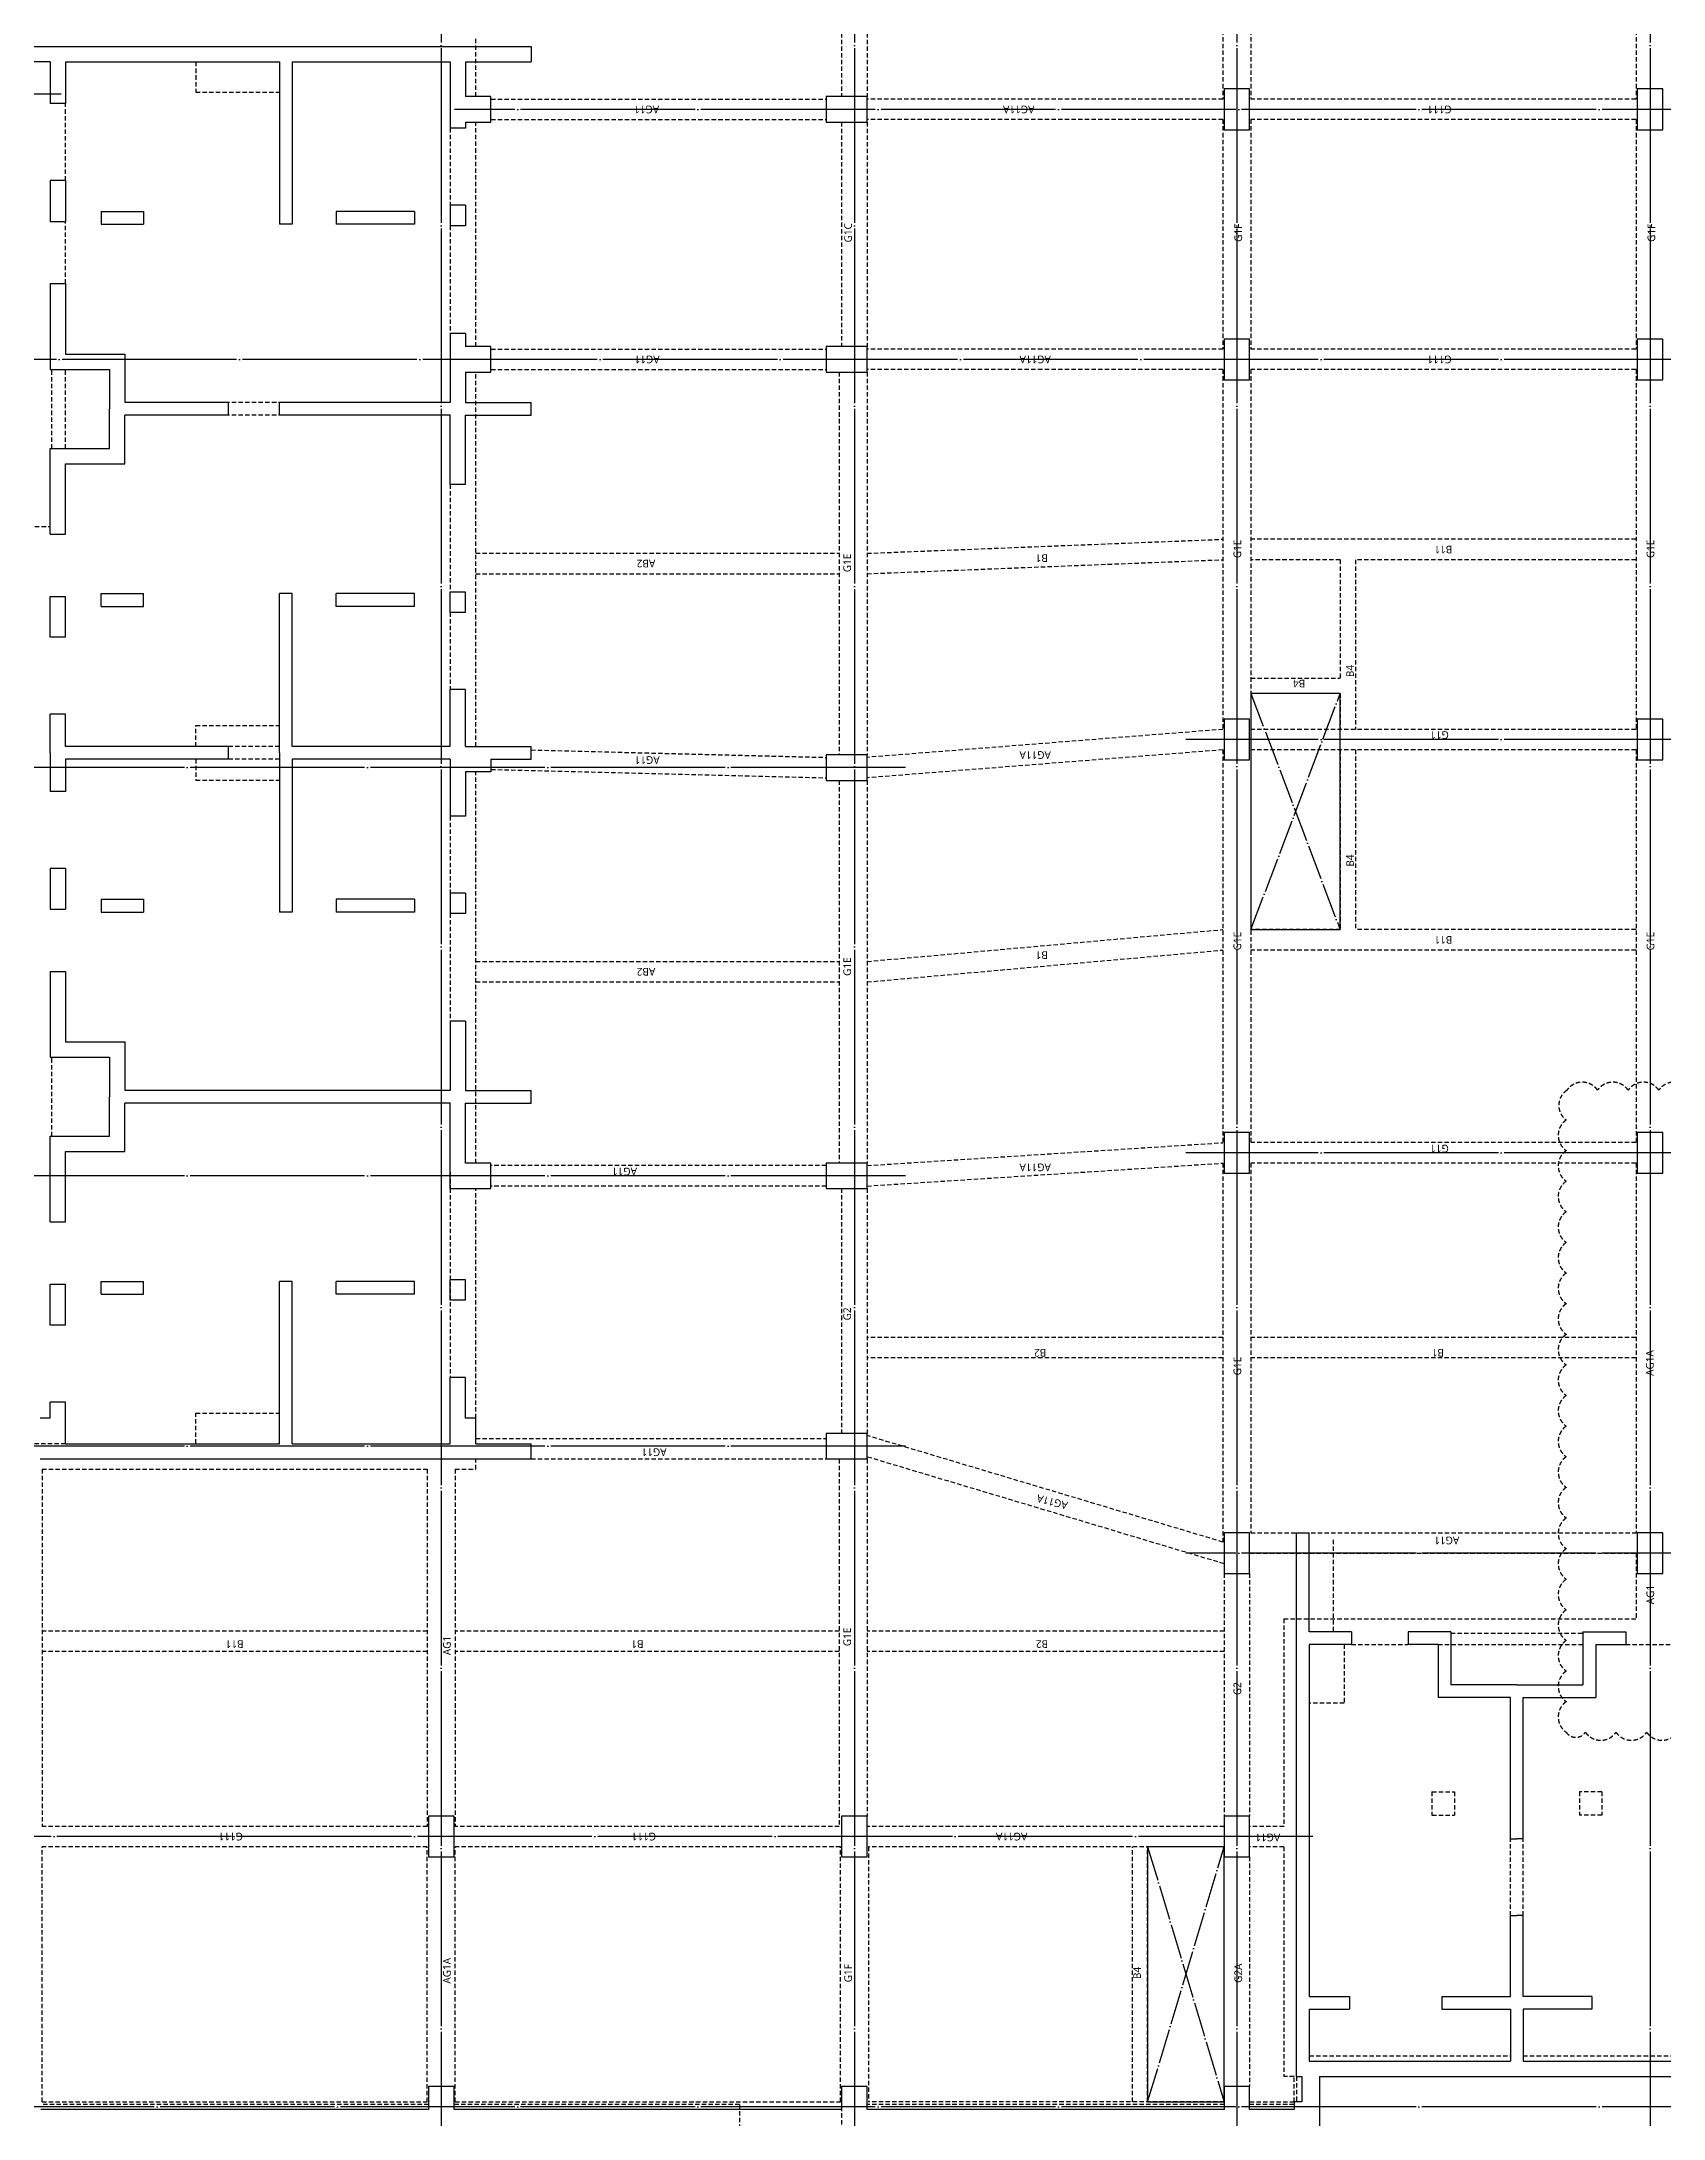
# Model space of a CAD drawing. Header units: millimetres. Extents: x 317501 to 2277231, y -321722 to 1186893.
# Drawn here: x 2054466 to 2086267, y -113423 to -72718 of the extents above; entities that cross this region are included whole.
import ezdxf
from ezdxf.enums import TextEntityAlignment as Align

# ---------------------------------------------------------------- set-up
doc = ezdxf.new("R2010")
doc.units = ezdxf.units.MM
doc.header["$LTSCALE"] = 57
for name, pattern in [('XS-지하주차장$0$CEN', [62, 60, -1, 0, -1]), ('XS-지하주차장$0$DDOT', [14, 12, -1, 0, -1]), ('XS-지하주차장$0$HID', [2.3, 1.5, -0.8])]:
    doc.linetypes.add(name, pattern=pattern)
for name, color, linetype, plot in [('XS-지하주차장$0$0106', 3, 'XS-지하주차장$0$HID', False), ('XS-지하주차장$0$B-TEXT', 7, 'Continuous', False), ('XS-지하주차장$0$G-TEXT', 3, 'Continuous', False), ('XS-지하주차장$0$PD', 145, 'XS-지하주차장$0$HID', False)]:
    doc.layers.add(name, color=color, linetype=linetype, plot=plot)
for name, color, linetype in [('XS-지하주차장$0$AWG', 5, 'XS-지하주차장$0$HID'), ('XS-지하주차장$0$B', 9, 'XS-지하주차장$0$HID'), ('XS-지하주차장$0$BEAM', 6, 'XS-지하주차장$0$HID'), ('XS-지하주차장$0$CEN-P', 14, 'XS-지하주차장$0$CEN'), ('XS-지하주차장$0$COL', 2, 'Continuous'), ('XS-지하주차장$0$DA', 7, 'XS-지하주차장$0$HID'), ('XS-지하주차장$0$G', 4, 'XS-지하주차장$0$HID'), ('XS-지하주차장$0$OPEN', 9, 'XS-지하주차장$0$DDOT'), ('XS-지하주차장$0$W1', 2, 'Continuous'), ('XS-지하주차장$0$W1-H', 11, 'XS-지하주차장$0$HID'), ('XS-지하주차장$0$WG', 6, 'XS-지하주차장$0$HID')]:
    doc.layers.add(name, color=color, linetype=linetype)
doc.styles.add('XS-지하주차장$0$맑은 고딕', font='malgun.ttf')

# ---------------------------------------------------------------- blocks, each defined once
blk = doc.blocks.new('XS-지하주차장$0$B2-W')
at = {"layer": 'XS-지하주차장$0$W1-H'}
for p, q in [((40080, 74615), (40080, 63700)), ((39780, 73125), (39780, 73815)), ((-250, 65710), (-250, 73310)), ((12400, 73325), (12400, 73125)), ((13200, 73125), (13200, 73325)), ((12400, 73125), (12400, 63700)), ((13200, 73125), (13515, 73125)), ((13515, 72825), (13515, 73125)), ((15025, 72825), (15025, 73125)), ((15025, 73125), (15825, 73125)), ((15825, 73125), (15825, 72825)), ((17045, 73125), (17045, 72825)), ((17045, 73125), (18725, 73125)), ((18725, 73125), (18725, 71965)), ((21955, 73125), (20275, 73125)), ((20275, 73125), (20275, 71965)), ((21955, 73125), (21955, 72825)), ((23175, 73125), (23175, 72825)), ((23975, 73125), (23175, 73125)), ((23975, 72825), (23975, 73125)), ((25485, 72825), (25485, 73125)), ((26240, 73125), (25485, 73125)), ((26240, 73125), (26995, 73125)), ((26995, 72825), (26995, 73125)), ((28505, 72825), (28505, 73125)), ((28505, 73125), (29305, 73125)), ((29305, 73125), (29305, 72825)), ((30525, 73125), (30525, 72825)), ((30525, 73125), (32205, 73125)), ((32205, 73125), (32205, 71965)), ((35435, 73125), (33755, 73125)), ((33755, 73125), (33755, 71965)), ((35435, 73125), (35435, 72825)), ((36655, 73125), (36655, 72825)), ((37455, 73125), (36655, 73125)), ((37455, 72825), (37455, 73125)), ((38965, 72825), (38965, 73125)), ((39780, 73125), (38965, 73125)), ((12700, 72825), (13515, 72825)), ((12700, 72825), (12700, 68630)), ((15025, 72825), (15825, 72825)), ((17045, 72825), (18425, 72825)), ((18425, 72825), (18425, 71665)), ((21955, 72825), (20575, 72825)), ((20575, 72825), (20575, 71665)), ((23975, 72825), (23175, 72825)), ((26115, 72825), (25485, 72825)), ((26115, 68630), (26115, 72825)), ((26365, 68630), (26365, 72825)), ((26365, 72825), (26995, 72825)), ((28505, 72825), (29305, 72825)), ((30525, 72825), (31905, 72825)), ((31905, 72825), (31905, 71665)), ((35435, 72825), (34055, 72825)), ((34055, 72825), (34055, 71665)), ((37455, 72825), (36655, 72825)), ((39780, 72825), (38965, 72825)), ((39780, 72825), (39780, 68630)), ((15630, 72125), (15630, 71295)), ((15630, 72125), (15880, 72125)), ((15880, 72125), (15880, 71295)), ((23120, 72125), (23120, 71295)), ((23370, 72125), (23120, 72125)), ((23370, 72125), (23370, 71295)), ((29110, 72125), (29110, 71295)), ((29110, 72125), (29360, 72125)), ((29360, 72125), (29360, 71295)), ((36600, 72125), (36600, 71295)), ((36850, 72125), (36600, 72125)), ((36850, 72125), (36850, 71295)), ((18425, 71665), (19375, 71665)), ((18725, 71965), (19500, 71965)), ((19375, 65285), (19375, 71665)), ((20275, 71965), (19500, 71965)), ((19625, 65285), (19625, 71665)), ((20575, 71665), (19625, 71665)), ((31905, 71665), (32855, 71665)), ((32205, 71965), (32980, 71965)), ((32855, 65285), (32855, 71665)), ((33755, 71965), (32980, 71965)), ((33105, 65285), (33105, 71665)), ((34055, 71665), (33105, 71665)), ((15630, 71295), (15880, 71295)), ((23370, 71295), (23120, 71295)), ((29110, 71295), (29360, 71295)), ((36850, 71295), (36600, 71295)), ((12700, 68630), (15880, 68630)), ((15880, 68380), (15880, 68630)), ((26115, 68630), (23120, 68630)), ((23120, 68380), (23120, 68630)), ((26365, 68630), (29360, 68630)), ((29360, 68380), (29360, 68630)), ((39780, 68630), (36600, 68630)), ((36600, 68380), (36600, 68630)), ((12700, 68380), (15880, 68380)), ((12700, 68380), (12700, 65285)), ((26115, 68380), (23120, 68380)), ((26115, 65285), (26115, 68380)), ((26365, 65285), (26365, 68380)), ((26365, 68380), (29360, 68380)), ((39780, 68380), (36600, 68380)), ((39780, 68380), (39780, 65285)), ((15630, 65985), (15630, 67520)), ((15630, 67520), (15880, 67520)), ((15880, 65985), (15880, 67520)), ((23120, 65985), (23120, 67520)), ((23370, 67520), (23120, 67520)), ((23370, 65985), (23370, 67520)), ((29110, 65985), (29110, 67520)), ((29110, 67520), (29360, 67520)), ((29360, 65985), (29360, 67520)), ((36600, 65985), (36600, 67520)), ((36850, 67520), (36600, 67520)), ((36850, 65985), (36850, 67520)), ((15630, 65985), (15880, 65985)), ((23370, 65985), (23120, 65985)), ((29110, 65985), (29360, 65985)), ((36850, 65985), (36600, 65985)), ((100, 65710), (-250, 65710)), ((100, 65210), (100, 65710)), ((4600, 65710), (4600, 65210)), ((5400, 65710), (4600, 65710)), ((5400, 65210), (5400, 65710)), ((-250, 59610), (-250, 65210)), ((-250, 65210), (100, 65210)), ((4600, 65210), (5400, 65210)), ((12700, 65285), (14000, 65285)), ((14000, 64985), (14000, 65285)), ((15510, 65285), (15910, 65285)), ((15510, 64985), (15510, 65285)), ((15910, 64985), (15910, 65285)), ((17700, 65285), (17700, 64485)), ((18020, 65285), (17700, 65285)), ((18020, 65285), (19375, 65285)), ((20980, 65285), (19625, 65285)), ((20980, 64985), (20980, 65285)), ((23490, 65285), (23090, 65285)), ((23090, 64985), (23090, 65285)), ((23490, 64985), (23490, 65285)), ((25000, 64985), (25000, 65285)), ((26115, 65285), (25000, 65285)), ((26365, 65285), (27480, 65285)), ((27480, 64985), (27480, 65285)), ((28990, 65285), (29390, 65285)), ((28990, 64985), (28990, 65285)), ((29390, 64985), (29390, 65285)), ((31500, 65285), (32855, 65285)), ((31500, 64985), (31500, 65285)), ((34460, 65285), (33105, 65285)), ((34460, 64985), (34460, 65285)), ((36970, 65285), (36570, 65285)), ((36570, 64985), (36570, 65285)), ((36970, 64985), (36970, 65285)), ((38480, 64985), (38480, 65285)), ((39780, 65285), (38480, 65285)), ((12700, 64785), (12700, 63700)), ((12700, 64785), (13200, 64785)), ((13200, 64985), (14000, 64985)), ((13200, 64785), (13200, 64985)), ((15510, 64985), (15910, 64985)), ((18200, 64985), (19375, 64985)), ((18200, 64485), (18200, 64985)), ((19375, 64985), (19375, 63700)), ((20980, 64985), (19625, 64985)), ((19625, 64985), (19625, 63700)), ((23490, 64985), (23090, 64985)), ((25865, 64985), (25000, 64985)), ((25865, 64485), (25865, 64985)), ((26365, 64985), (27480, 64985)), ((26365, 64985), (26365, 63700)), ((28990, 64985), (29390, 64985)), ((31500, 64985), (32855, 64985)), ((32855, 64985), (32855, 63700)), ((33700, 64985), (33105, 64985)), ((33105, 64985), (33105, 63700)), ((33700, 64985), (33700, 64485)), ((34460, 64985), (34200, 64985)), ((34200, 64485), (34200, 64985)), ((36970, 64985), (36570, 64985)), ((38600, 64985), (38480, 64985)), ((38600, 64985), (38600, 64485)), ((39780, 64985), (39100, 64985)), ((39100, 64485), (39100, 64985)), ((39780, 64985), (39780, 63700)), ((17700, 64485), (18200, 64485)), ((26115, 64485), (25865, 64485)), ((26115, 64485), (26115, 63700)), ((33700, 64485), (34200, 64485)), ((38600, 64485), (39100, 64485)), ((12400, 63700), (12700, 63700)), ((19375, 63700), (19625, 63700)), ((26115, 63700), (26365, 63700)), ((32855, 63700), (33105, 63700)), ((40080, 63700), (39780, 63700)), ((-250, 59610), (-7702, 59610)), ((12900, 57910), (12400, 57910)), ((12400, 57910), (12400, 57110)), ((12900, 57110), (12900, 57910)), ((18200, 57910), (17700, 57910)), ((17700, 57910), (17700, 57110)), ((18200, 57110), (18200, 57910)), ((26200, 57910), (25700, 57910)), ((25700, 57910), (25700, 57110)), ((26200, 57110), (26200, 57910)), ((34200, 57910), (33700, 57910)), ((33700, 57910), (33700, 57110)), ((34200, 57110), (34200, 57910)), ((39100, 57910), (38600, 57910)), ((38600, 57910), (38600, 57110)), ((39100, 57110), (39100, 57910)), ((100, 57610), (-7166, 57610)), ((100, 57610), (-250, 57610)), ((100, 57110), (100, 57610)), ((4600, 57610), (4600, 57110)), ((5400, 57610), (4600, 57610)), ((5400, 57110), (5400, 57610)), ((-250, 50110), (-250, 57110)), ((-250, 57110), (100, 57110)), ((4600, 57110), (5400, 57110)), ((12400, 57110), (12900, 57110)), ((17700, 57110), (18200, 57110)), ((25700, 57110), (26200, 57110)), ((33700, 57110), (34200, 57110)), ((38600, 57110), (39100, 57110)), ((100, 50110), (-250, 50110)), ((100, 49610), (100, 50110)), ((4600, 50110), (4600, 49610)), ((5400, 50110), (4600, 50110)), ((5400, 49610), (5400, 50110)), ((10155, 50110), (10155, 49610)), ((10955, 50110), (10155, 50110)), ((10955, 49610), (10955, 50110)), ((18000, 50110), (18000, 49610)), ((18800, 50110), (18000, 50110)), ((18800, 49610), (18800, 50110)), ((26100, 50110), (26100, 49610)), ((26900, 50110), (26100, 50110)), ((26900, 49610), (26900, 50110)), ((33550, 50110), (33550, 49610)), ((34350, 50110), (33550, 50110)), ((34350, 49610), (34350, 50110)), ((38450, 50110), (38450, 49610)), ((39250, 50110), (38450, 50110)), ((39250, 49610), (39250, 50110)), ((-250, 48740), (-250, 49610)), ((-250, 49610), (100, 49610)), ((4600, 49610), (5400, 49610)), ((10155, 49610), (10955, 49610)), ((18000, 49610), (18800, 49610)), ((26100, 49610), (26900, 49610)), ((33550, 49610), (34350, 49610)), ((38450, 49610), (39250, 49610)), ((-200, 48740), (-250, 48740)), ((-200, 48690), (-200, 48740)), ((300, 48690), (-200, 48690)), ((300, 48690), (10955, 48690)), ((1615, 48440), (700, 48440)), ((700, 48440), (700, 44495)), ((1615, 48440), (1615, 47650)), ((1865, 48440), (1865, 47650)), ((8765, 48440), (1865, 48440)), ((8765, 47615), (8765, 48440)), ((9015, 48440), (10955, 48440)), ((9015, 47615), (9015, 48440)), ((10955, 48690), (10955, 48440)), ((300, 48240), (-700, 48240)), ((300, 48240), (300, 25695)), ((1865, 47650), (1615, 47650)), ((9015, 47615), (8765, 47615)), ((8765, 45915), (8765, 46505)), ((9015, 46505), (8765, 46505)), ((9015, 45665), (9015, 46505)), ((1865, 45840), (1615, 45840)), ((1615, 45840), (1615, 44495)), ((1865, 45840), (1865, 44495)), ((7725, 44495), (7725, 45915)), ((8765, 45915), (7725, 45915)), ((7975, 44370), (7975, 45665)), ((9015, 45665), (7975, 45665)), ((1615, 44495), (700, 44495)), ((1865, 44495), (3455, 44495)), ((3455, 44495), (3455, 44370)), ((3455, 44245), (3455, 44370)), ((4955, 44495), (7725, 44495)), ((4955, 44495), (4955, 44370)), ((4955, 44245), (4955, 44370)), ((7975, 44370), (7975, 43075)), ((1615, 44245), (700, 44245)), ((700, 44245), (700, 40770)), ((1615, 42900), (1615, 44245)), ((1865, 42900), (1865, 44245)), ((1865, 44245), (3455, 44245)), ((4955, 44245), (7725, 44245)), ((7725, 44245), (7725, 42825)), ((1865, 42900), (1615, 42900)), ((8765, 42825), (7725, 42825)), ((9015, 43075), (7975, 43075)), ((8765, 42825), (8765, 42235)), ((9015, 43075), (9015, 42235)), ((9015, 42235), (8765, 42235)), ((10155, 42010), (10155, 41510)), ((10955, 42010), (10155, 42010)), ((10955, 41510), (10955, 42010)), ((18000, 42010), (18000, 41510)), ((18800, 42010), (18000, 42010)), ((18800, 41510), (18800, 42010)), ((26100, 42010), (26100, 41510)), ((26900, 42010), (26100, 42010)), ((26900, 41510), (26900, 42010)), ((33550, 42010), (33550, 41510)), ((34350, 42010), (33550, 42010)), ((34350, 41510), (34350, 42010)), ((38450, 42010), (38450, 41510)), ((39250, 42010), (38450, 42010)), ((39250, 41510), (39250, 42010)), ((10155, 41510), (10955, 41510)), ((18000, 41510), (18800, 41510)), ((26100, 41510), (26900, 41510)), ((33550, 41510), (34350, 41510)), ((38450, 41510), (39250, 41510))]:
    blk.add_line(p, q, dxfattribs=at)
blk = doc.blocks.new('XS-지하주차장$0$B1-2')
at = {"layer": 'XS-지하주차장$0$PD'}
for p, q in [((29485, 27380), (29485, 26785)), ((29485, 26785), (31130, 26785)), ((26665, 19805), (26665, 21355)), ((29485, 14375), (31130, 14375)), ((29485, 13965), (29485, 14375)), ((29485, 13715), (29485, 13305)), ((29485, 13305), (31130, 13305)), ((26665, 6325), (26665, 7875)), ((29485, 895), (31130, 895)), ((29485, 300), (29485, 895))]:
    blk.add_line(p, q, dxfattribs=at)
at = {"layer": 'XS-지하주차장$0$W1'}
for p, q in [((25145, 27680), (36060, 27680)), ((36060, 27680), (36060, 27380)), ((26635, 27380), (25945, 27380)), ((26635, 27380), (26635, 26565)), ((26935, 27380), (26935, 26565)), ((26935, 27380), (31130, 27380)), ((31130, 27380), (31130, 24200)), ((31380, 27380), (31380, 24200)), ((31380, 27380), (34475, 27380)), ((34475, 27380), (34475, 26080)), ((34775, 27380), (34775, 26700)), ((34775, 27380), (36060, 27380)), ((26935, 26565), (26635, 26565)), ((34775, 26080), (34475, 26080)), ((34775, 26200), (34775, 26080)), ((26935, 25055), (26635, 25055)), ((26635, 25055), (26635, 24255)), ((26935, 25055), (26935, 24255)), ((27635, 24450), (28465, 24450)), ((27635, 24450), (27635, 24200)), ((28465, 24450), (28465, 24200)), ((33775, 24450), (32240, 24450)), ((32240, 24450), (32240, 24200)), ((33775, 24450), (33775, 24200)), ((34475, 24570), (34475, 24170)), ((34775, 24570), (34475, 24570)), ((34775, 24570), (34775, 24170)), ((26635, 24255), (26935, 24255)), ((27635, 24200), (28465, 24200)), ((31380, 24200), (31130, 24200)), ((33775, 24200), (32240, 24200)), ((34775, 24170), (34475, 24170)), ((26635, 23035), (26935, 23035)), ((26635, 23035), (26635, 21355)), ((26935, 23035), (26935, 21655)), ((34475, 22060), (34475, 20705)), ((34775, 22060), (34475, 22060)), ((34775, 22060), (34775, 21800)), ((26935, 21655), (28095, 21655)), ((28095, 21655), (28095, 20705)), ((26635, 21355), (27795, 21355)), ((27795, 21355), (27795, 20580)), ((34775, 21300), (34775, 20705)), ((27795, 19805), (27795, 20580)), ((30130, 20705), (28095, 20705)), ((28095, 19505), (28095, 20455)), ((30130, 20455), (28095, 20455)), ((30130, 20455), (30130, 20705)), ((34475, 20705), (31130, 20705)), ((31130, 20455), (31130, 20705)), ((34475, 20455), (31130, 20455)), ((34475, 19100), (34475, 20455)), ((34775, 20705), (36060, 20705)), ((34775, 19100), (34775, 20455)), ((34775, 20455), (36060, 20455)), ((36060, 20455), (36060, 20705)), ((26635, 18125), (26635, 19805)), ((26635, 19805), (27795, 19805)), ((26935, 18125), (26935, 19505)), ((26935, 19505), (28095, 19505)), ((34775, 19100), (34475, 19100)), ((26635, 18125), (26935, 18125)), ((26635, 16905), (26935, 16905)), ((26635, 16105), (26635, 16905)), ((26935, 16105), (26935, 16905)), ((27635, 16960), (28465, 16960)), ((27635, 16710), (27635, 16960)), ((27635, 16710), (28465, 16710)), ((28465, 16710), (28465, 16960)), ((31130, 13840), (31130, 16960)), ((31380, 16960), (31130, 16960)), ((31380, 13965), (31380, 16960)), ((33775, 16960), (32240, 16960)), ((32240, 16710), (32240, 16960)), ((33775, 16710), (32240, 16710)), ((33775, 16710), (33775, 16960)), ((34475, 16590), (34475, 16990)), ((34775, 16990), (34475, 16990)), ((34775, 16590), (34775, 16990)), ((34775, 16590), (34475, 16590)), ((26935, 16105), (26635, 16105)), ((34775, 15080), (34475, 15080)), ((34475, 13965), (34475, 15080)), ((34775, 13965), (34775, 15080)), ((26935, 14595), (26635, 14595)), ((26635, 13840), (26635, 14595)), ((26935, 13965), (26935, 14595)), ((26635, 13840), (26635, 13085)), ((30130, 13965), (26935, 13965)), ((30130, 13715), (30130, 13965)), ((31130, 13840), (31130, 10720)), ((34475, 13965), (31380, 13965)), ((34775, 13965), (36060, 13965)), ((36060, 13715), (36060, 13965)), ((30130, 13715), (26935, 13715)), ((26935, 13715), (26935, 13085)), ((34475, 13715), (31380, 13715)), ((31380, 13715), (31380, 10720)), ((34475, 13715), (34475, 12600)), ((34775, 13465), (34775, 12600)), ((35275, 13715), (36060, 13715)), ((26935, 13085), (26635, 13085)), ((34775, 12600), (34475, 12600)), ((26935, 11575), (26635, 11575)), ((26635, 11575), (26635, 10775)), ((26935, 11575), (26935, 10775)), ((34475, 11090), (34475, 10690)), ((34775, 11090), (34475, 11090)), ((34775, 11090), (34775, 10690)), ((26635, 10775), (26935, 10775)), ((27635, 10970), (28465, 10970)), ((27635, 10970), (27635, 10720)), ((27635, 10720), (28465, 10720)), ((28465, 10970), (28465, 10720)), ((31380, 10720), (31130, 10720)), ((33775, 10970), (32240, 10970)), ((32240, 10970), (32240, 10720)), ((33775, 10720), (32240, 10720)), ((33775, 10970), (33775, 10720)), ((34775, 10690), (34475, 10690)), ((26635, 9555), (26935, 9555)), ((26635, 9555), (26635, 7875)), ((26935, 9555), (26935, 8175)), ((34475, 8580), (34475, 7225)), ((34775, 8580), (34475, 8580)), ((34775, 8580), (34775, 7225)), ((26935, 8175), (28095, 8175)), ((28095, 8175), (28095, 7225)), ((26635, 7875), (27795, 7875)), ((27795, 7875), (27795, 7100)), ((27795, 6325), (27795, 7100)), ((34475, 7225), (28095, 7225)), ((34475, 6975), (28095, 6975)), ((28095, 6025), (28095, 6975)), ((34475, 5620), (34475, 6975)), ((34775, 7225), (36060, 7225)), ((34775, 5800), (34775, 6975)), ((34775, 6975), (36060, 6975)), ((36060, 6975), (36060, 7225)), ((26635, 4645), (26635, 6325)), ((26635, 6325), (27795, 6325)), ((26935, 4645), (26935, 6025)), ((26935, 6025), (28095, 6025)), ((26635, 4645), (26935, 4645)), ((26635, 3425), (26935, 3425)), ((26635, 2625), (26635, 3425)), ((26935, 2625), (26935, 3425)), ((27635, 3480), (28465, 3480)), ((27635, 3230), (27635, 3480)), ((28465, 3230), (28465, 3480)), ((31130, 300), (31130, 3480)), ((31380, 3480), (31130, 3480)), ((31380, 300), (31380, 3480)), ((33775, 3480), (32240, 3480)), ((32240, 3230), (32240, 3480)), ((33775, 3230), (33775, 3480)), ((34475, 3110), (34475, 3510)), ((34775, 3510), (34475, 3510)), ((34775, 3110), (34775, 3510)), ((27635, 3230), (28465, 3230)), ((33775, 3230), (32240, 3230)), ((34775, 3110), (34475, 3110)), ((26935, 2625), (26635, 2625)), ((34775, 1600), (34475, 1600)), ((34475, 300), (34475, 1600)), ((34775, 800), (34775, 1600)), ((26935, 1115), (26635, 1115)), ((26635, 800), (26635, 1115)), ((26935, 300), (26935, 1115)), ((26935, 300), (31130, 300)), ((31380, 300), (34475, 300)), ((34975, 300), (36060, 300)), ((36060, 0), (36060, 300)), ((26635, 0), (36060, 0))]:
    blk.add_line(p, q, dxfattribs=at)
blk = doc.blocks.new('XS-지하주차장$0$B1-3')
at = {"layer": 'XS-지하주차장$0$PD'}
for p, q in [((720, 10515), (720, 8715)), ((3025, 8685), (5615, 8685)), ((935, 8465), (935, 7315)), ((935, 7315), (250, 7315)), ((2655, 5575), (3095, 5575)), ((2655, 5575), (2655, 5120)), ((3095, 5575), (3095, 5120)), ((5985, 5575), (5545, 5575)), ((5545, 5575), (5545, 5120)), ((5985, 5575), (5985, 5120)), ((2655, 5120), (3095, 5120)), ((5985, 5120), (5545, 5120))]:
    blk.add_line(p, q, dxfattribs=at)
at = {"layer": 'XS-지하주차장$0$W1'}
for p, q in [((0, 0), (0, 10655)), ((0, 10655), (250, 10655)), ((250, 8715), (250, 10655)), ((1075, 8715), (250, 8715)), ((1075, 8715), (1075, 8465)), ((3025, 8715), (2185, 8715)), ((2185, 8715), (2185, 8465)), ((3025, 8715), (3025, 7675)), ((5615, 8715), (6455, 8715)), ((5615, 8715), (5615, 7675)), ((6455, 8715), (6455, 8465)), ((1075, 8465), (250, 8465)), ((250, 8465), (250, 1565)), ((2775, 8465), (2185, 8465)), ((2775, 8465), (2775, 7425)), ((5865, 8465), (6455, 8465)), ((5865, 8465), (5865, 7425)), ((4195, 7425), (2775, 7425)), ((4320, 7675), (3025, 7675)), ((4195, 4655), (4195, 7425)), ((4320, 7675), (5615, 7675)), ((4445, 4655), (4445, 7425)), ((4445, 7425), (5865, 7425)), ((4195, 4655), (4320, 4655)), ((4445, 4655), (4320, 4655)), ((4195, 1565), (4195, 3155)), ((4195, 3155), (4320, 3155)), ((4445, 3155), (4320, 3155)), ((4445, 1565), (4445, 3155)), ((250, 1565), (1040, 1565)), ((250, 1315), (250, 300)), ((250, 1315), (1040, 1315)), ((1040, 1565), (1040, 1315)), ((2850, 1565), (4195, 1565)), ((2850, 1565), (2850, 1315)), ((2850, 1315), (4195, 1315)), ((4195, 1315), (4195, 300)), ((5790, 1565), (4445, 1565)), ((5790, 1315), (4445, 1315)), ((4445, 1315), (4445, 300)), ((5790, 1565), (5790, 1315)), ((0, 0), (100, 0)), ((250, 300), (4195, 300)), ((4445, 300), (7920, 300)), ((450, 0), (23095, 0))]:
    blk.add_line(p, q, dxfattribs=at)

msp = doc.modelspace()

# ---------------------------------------------------------------- linework, layer by layer
at = {"layer": 'XS-지하주차장$0$0106'}
msp.add_lwpolyline([(2086537.5, -105854.7, -0.5205671), (2085937.5, -105854.7, -0.5205671), (2085337.5, -105854.7, -0.5205671), (2084737.5, -105854.7, -0.5205671), (2084359.4, -105854.7, -0.5205671), (2084359.4, -105254.7, -0.5205671), (2084359.4, -104654.7, -0.5205671), (2084359.4, -104054.7, -0.5205671), (2084359.4, -103454.7, -0.5205671), (2084359.4, -102854.7, -0.5205671), (2084359.4, -102254.7, -0.5205671), (2084359.4, -101654.7, -0.5205671), (2084359.4, -101054.7, -0.5205671), (2084359.4, -100454.7, -0.5205671), (2084359.4, -99854.7, -0.5205671), (2084359.4, -99254.7, -0.5205671), (2084359.4, -98654.7, -0.5205671), (2084359.4, -98054.7, -0.5205671), (2084359.4, -97454.7, -0.5205671), (2084359.4, -96854.7, -0.5205671), (2084359.4, -96254.7, -0.5205671), (2084359.4, -95654.7, -0.5205671), (2084359.4, -95054.7, -0.5205671), (2084359.4, -94454.7, -0.5205671), (2084359.4, -93854.7, -0.5205671), (2084375.1, -93270.4, -0.5205671), (2084975.1, -93270.4, -0.5205671), (2085575.1, -93270.4, -0.5205671), (2086175.1, -93270.4, -0.5205671), (2086775.1, -93270.4, -0.5205671)], format="xyb", dxfattribs=at)
at = {"layer": 'XS-지하주차장$0$AWG'}
for p, q in [((2062978.6, -73798.4), (2062978.6, -72618.4)), ((2054938.6, -75443.4), (2054938.6, -73933.4)), ((2062478.6, -74418.4), (2062478.6, -75928.4)), ((2062978.6, -78698.4), (2062978.6, -74298.4)), ((2054938.6, -77463.4), (2054938.6, -76243.4)), ((2062478.6, -76328.4), (2062478.6, -78438.4)), ((2054938.6, -80693.4), (2054938.6, -79143.4)), ((2062978.6, -86533.4), (2062978.6, -79198.4)), ((2062478.6, -81398.4), (2062478.6, -83508.4)), ((2053288.6, -82223.4), (2054638.6, -82223.4)), ((2062478.6, -83908.4), (2062478.6, -85418.4)), ((2062978.6, -94698.4), (2062978.6, -87033.4)), ((2062478.6, -87898.4), (2062478.6, -89408.4)), ((2062478.6, -89808.4), (2062478.6, -91918.4)), ((2062478.6, -95198.4), (2062478.6, -98898.4)), ((2062978.6, -99698.4), (2062978.6, -95198.4)), ((2054938.6, -100198.4), (2052838.6, -100198.4)), ((2062978.6, -100698.4), (2062978.6, -100498.4)), ((2054478.6, -100698.4), (2062028.6, -100698.4)), ((2062578.6, -100698.4), (2062978.6, -100698.4)), ((2078823.6, -103633.4), (2085728.6, -103633.4)), ((2078823.6, -103633.4), (2078823.6, -107698.4)), ((2080148.6, -104133.4), (2081258.6, -104133.4)), ((2081848.6, -104133.4), (2084688.6, -104133.4)), ((2085528.6, -104133.4), (2086638.6, -104133.4)), ((2078823.6, -108098.4), (2078823.6, -112598.4)), ((2079023.6, -112598.4), (2078823.6, -112598.4))]:
    msp.add_line(p, q, dxfattribs=at)
at = {"layer": 'XS-지하주차장$0$B'}
for p, q in [((2070653.6, -82748.2), (2077628.6, -82473.2)), ((2085728.6, -82473.4), (2078178.6, -82473.4)), ((2062978.6, -82748.4), (2070103.6, -82748.4)), ((2070653.6, -83148.5), (2077628.6, -82873.5)), ((2079928.6, -82873.4), (2078178.6, -82873.4)), ((2079928.6, -82873.4), (2079928.6, -85198.4)), ((2080228.6, -82873.4), (2080228.6, -86198.4)), ((2085728.6, -82873.4), (2080228.6, -82873.4)), ((2062978.6, -83148.4), (2070103.6, -83148.4)), ((2078178.6, -85198.4), (2079928.6, -85198.4)), ((2079928.6, -85498.4), (2079928.6, -86198.4)), ((2079928.6, -86598.4), (2079928.6, -90123.4)), ((2080228.6, -86598.4), (2080228.6, -90123.4)), ((2070653.6, -90747.5), (2077628.6, -90122.5)), ((2079928.6, -90123.4), (2078178.6, -90123.4)), ((2085728.6, -90123.4), (2080228.6, -90123.4)), ((2062978.6, -90748.4), (2070103.6, -90748.4)), ((2070653.6, -91149.2), (2077628.6, -90524.2)), ((2085728.6, -90523.4), (2078178.6, -90523.4)), ((2062978.6, -91148.4), (2070103.6, -91148.4)), ((2077628.6, -98118.4), (2070653.6, -98118.4)), ((2085728.6, -98118.4), (2078178.6, -98118.4)), ((2077628.6, -98518.4), (2070653.6, -98518.4)), ((2085728.6, -98518.4), (2078178.6, -98518.4)), ((2062028.6, -103873.4), (2054478.6, -103873.4)), ((2070103.6, -103873.4), (2062578.6, -103873.4)), ((2077653.6, -103873.4), (2070653.6, -103873.4)), ((2062028.6, -104273.4), (2054478.6, -104273.4)), ((2070103.6, -104273.4), (2062578.6, -104273.4)), ((2077653.6, -104273.4), (2070653.6, -104273.4)), ((2075853.6, -113098.4), (2075853.6, -108098.4)), ((2076153.6, -113098.4), (2076153.6, -108098.4))]:
    msp.add_line(p, q, dxfattribs=at)
at = {"layer": 'XS-지하주차장$0$BEAM'}
for p, q in [((2083268.6, -109443.4), (2083268.6, -107943.4)), ((2083518.6, -109443.4), (2083518.6, -107943.4))]:
    msp.add_line(p, q, dxfattribs=at)
at = {"layer": 'XS-지하주차장$0$CEN-P'}
for p, q in [((2062303.6, 75581.6), (2062303.6, -148398.4)), ((2070403.6, 75581.6), (2070403.6, -148398.4)), ((2077903.6, 75581.6), (2077903.6, -148398.4)), ((2086003.6, 75581.6), (2086003.6, -148398.4)), ((2054853.6, -73748.4), (1953563.6, -73748.4)), ((2111303.6, -78948.4), (1953563.6, -78948.4)), ((2071403.6, -86948.4), (1953563.6, -86948.4)), ((2071403.6, -94948.4), (1953563.6, -94948.4)), ((2071403.6, -100248.4), (1953563.6, -100248.4)), ((2148563.6, -102343.4), (2076903.6, -102343.4)), ((2079393.6, -107898.4), (1953563.6, -107898.4)), ((2148563.6, -113198.4), (1953563.6, -113198.4))]:
    msp.add_line(p, q, dxfattribs=at)
at = {"layer": 'XS-지하주차장$0$CEN-P', "color": 124}
msp.add_line((2148563.6, -74048.4), (2062563.6, -74048.4), dxfattribs=at)
at = {"layer": 'XS-지하주차장$0$CEN-P', "color": 181}
for p, q in [((2111303.6, -86398.4), (2076903.6, -86398.4)), ((2111303.6, -94498.4), (2076903.6, -94498.4))]:
    msp.add_line(p, q, dxfattribs=at)
at = {"layer": 'XS-지하주차장$0$COL'}
for p, q in [((2063278.6, -73798.4), (2062778.6, -73798.4)), ((2063278.6, -74298.4), (2063278.6, -73798.4)), ((2062778.6, -74298.4), (2063278.6, -74298.4)), ((2063278.6, -78698.4), (2062778.6, -78698.4)), ((2063278.6, -79198.4), (2063278.6, -78698.4)), ((2062778.6, -79198.4), (2063278.6, -79198.4)), ((2063278.6, -87033.4), (2062778.6, -87033.4)), ((2063278.6, -86783.4), (2063278.6, -87033.4)), ((2063278.6, -94698.4), (2062778.6, -94698.4)), ((2063278.6, -95198.4), (2063278.6, -94698.4)), ((2062478.6, -95198.4), (2062478.6, -94878.4)), ((2062478.6, -95198.4), (2063278.6, -95198.4)), ((2054638.6, -99698.4), (2054438.6, -99698.4)), ((2062978.6, -99698.4), (2062778.6, -99698.4)), ((2062978.6, -100198.4), (2062978.6, -99698.4)), ((2054438.6, -100498.4), (2054638.6, -100498.4)), ((2079173.6, -112598.4), (2079173.6, -113098.4)), ((2079523.6, -112598.4), (2079523.6, -113598.4)), ((2062553.6, -112798.4), (2062053.6, -112798.4)), ((2062053.6, -112798.4), (2062053.6, -113248.4)), ((2062553.6, -113248.4), (2062553.6, -112798.4)), ((2070653.6, -112798.4), (2070153.6, -112798.4)), ((2070153.6, -112798.4), (2070153.6, -113248.4)), ((2070653.6, -113248.4), (2070653.6, -112798.4)), ((2078153.6, -112798.4), (2077653.6, -112798.4)), ((2077653.6, -112798.4), (2077653.6, -113248.4)), ((2078153.6, -113248.4), (2078153.6, -112798.4)), ((2079023.6, -113098.4), (2079023.6, -113248.4)), ((2079173.6, -113098.4), (2079023.6, -113098.4)), ((2062053.6, -113248.4), (2054453.6, -113248.4)), ((2070153.6, -113248.4), (2062553.6, -113248.4)), ((2077653.6, -113248.4), (2070653.6, -113248.4)), ((2079023.6, -113248.4), (2078153.6, -113248.4))]:
    msp.add_line(p, q, dxfattribs=at)
for points in [[(2077653.6, -74448.4), (2078153.6, -74448.4), (2078153.6, -73648.4), (2077653.6, -73648.4)], [(2085753.6, -74448.4), (2086253.6, -74448.4), (2086253.6, -73648.4), (2085753.6, -73648.4)], [(2069853.6, -73798.4), (2069853.6, -74298.4), (2070653.6, -74298.4), (2070653.6, -73798.4)], [(2077653.6, -79348.4), (2078153.6, -79348.4), (2078153.6, -78548.4), (2077653.6, -78548.4)], [(2085753.6, -79348.4), (2086253.6, -79348.4), (2086253.6, -78548.4), (2085753.6, -78548.4)], [(2069853.6, -78698.4), (2069853.6, -79198.4), (2070653.6, -79198.4), (2070653.6, -78698.4)], [(2077653.6, -86798.4), (2078153.6, -86798.4), (2078153.6, -85998.4), (2077653.6, -85998.4)], [(2085753.6, -86798.4), (2086253.6, -86798.4), (2086253.6, -85998.4), (2085753.6, -85998.4)], [(2069853.6, -86698.4), (2069853.6, -87198.4), (2070653.6, -87198.4), (2070653.6, -86698.4)], [(2077653.6, -94898.4), (2078153.6, -94898.4), (2078153.6, -94098.4), (2077653.6, -94098.4)], [(2085753.6, -94898.4), (2086253.6, -94898.4), (2086253.6, -94098.4), (2085753.6, -94098.4)], [(2069853.6, -94698.4), (2069853.6, -95198.4), (2070653.6, -95198.4), (2070653.6, -94698.4)], [(2069853.6, -99998.4), (2069853.6, -100498.4), (2070653.6, -100498.4), (2070653.6, -99998.4)], [(2077653.6, -102743.4), (2078153.6, -102743.4), (2078153.6, -101943.4), (2077653.6, -101943.4)], [(2085753.6, -102743.4), (2086253.6, -102743.4), (2086253.6, -101943.4), (2085753.6, -101943.4)], [(2062053.6, -108298.4), (2062553.6, -108298.4), (2062553.6, -107498.4), (2062053.6, -107498.4)], [(2070153.6, -108298.4), (2070653.6, -108298.4), (2070653.6, -107498.4), (2070153.6, -107498.4)], [(2077653.6, -108298.4), (2078153.6, -108298.4), (2078153.6, -107498.4), (2077653.6, -107498.4)]]:
    msp.add_lwpolyline(points, close=True, dxfattribs=at)
at = {"layer": 'XS-지하주차장$0$DA', "linetype": 'Continuous'}
for points in [[(2079928.6, -85498.4), (2078178.6, -85498.4), (2078178.6, -90123.4), (2079928.6, -90123.4), (2079928.6, -85498.4)], [(2077653.6, -108098.4), (2076153.6, -108098.4), (2076153.6, -113098.4), (2077653.6, -113098.4), (2077653.6, -108098.4)]]:
    msp.add_lwpolyline(points, dxfattribs=at)
at = {"layer": 'XS-지하주차장$0$G'}
for p, q in [((2070153.6, -69798.4), (2070153.6, -73798.4)), ((2070653.6, -69798.4), (2070653.6, -73798.4)), ((2077628.6, -69748.4), (2077628.6, -73848.4)), ((2078178.6, -69748.4), (2078178.6, -73848.4)), ((2085728.6, -69748.4), (2085728.6, -73848.4)), ((2063278.6, -73848.4), (2069853.6, -73848.4)), ((2077628.6, -73848.4), (2070653.6, -73848.4)), ((2085728.6, -73848.4), (2078178.6, -73848.4)), ((2063278.6, -74248.4), (2069853.6, -74248.4)), ((2070153.6, -74298.4), (2070153.6, -78698.4)), ((2077628.6, -74248.4), (2070653.6, -74248.4)), ((2070653.6, -74298.4), (2070653.6, -78698.4)), ((2077628.6, -74248.4), (2077628.6, -78748.4)), ((2078178.6, -74248.4), (2078178.6, -78748.4)), ((2085728.6, -74248.4), (2078178.6, -74248.4)), ((2085728.6, -74248.4), (2085728.6, -78748.4)), ((2063278.6, -78748.4), (2069853.6, -78748.4)), ((2077628.6, -78748.4), (2070653.6, -78748.4)), ((2085728.6, -78748.4), (2078178.6, -78748.4)), ((2063278.6, -79148.4), (2069853.6, -79148.4)), ((2070103.6, -79198.4), (2070103.6, -86698.4)), ((2077628.6, -79148.4), (2070653.6, -79148.4)), ((2070653.6, -79198.4), (2070653.6, -86698.4)), ((2077628.6, -79148.4), (2077628.6, -86199.7)), ((2078178.6, -79148.4), (2078178.6, -86198.4)), ((2085728.6, -79148.4), (2078178.6, -79148.4)), ((2085728.6, -79148.4), (2085728.6, -86198.4)), ((2077628.6, -86199.7), (2070653.6, -86747.7)), ((2085728.6, -86198.4), (2078178.6, -86198.4)), ((2064063.6, -86603), (2069853.6, -86748.3)), ((2077628.6, -86600.9), (2070653.6, -87149)), ((2077628.6, -86600.9), (2077628.6, -94299.5)), ((2085728.6, -86598.4), (2078178.6, -86598.4)), ((2078178.6, -86598.4), (2078178.6, -94298.4)), ((2085728.6, -86598.4), (2085728.6, -94298.4)), ((2063278.6, -86983.4), (2069853.6, -87148.4)), ((2070103.6, -87198.4), (2070103.6, -94698.4)), ((2070653.6, -87198.4), (2070653.6, -94698.4)), ((2070653.6, -94747.9), (2077628.6, -94299.5)), ((2085728.6, -94298.4), (2078178.6, -94298.4)), ((2069853.6, -94748.4), (2063278.6, -94748.4)), ((2070653.6, -95148.8), (2077628.6, -94700.4)), ((2077628.6, -94700.4), (2077628.6, -102127.1)), ((2085728.6, -94698.4), (2078178.6, -94698.4)), ((2078178.6, -94698.4), (2078178.6, -101943.4)), ((2085728.6, -94698.4), (2085728.6, -101943.4)), ((2069853.6, -95148.4), (2063278.6, -95148.4)), ((2070153.6, -95198.4), (2070153.6, -99998.4)), ((2070653.6, -95198.4), (2070653.6, -99998.4)), ((2062978.6, -100098.4), (2069853.6, -100098.4)), ((2077628.6, -102127.1), (2070653.6, -100039.6)), ((2064063.6, -100498.4), (2069853.6, -100498.4)), ((2070103.6, -100498.4), (2070103.6, -107698.4)), ((2077653.6, -102552.1), (2070653.6, -100457.1)), ((2070653.6, -100498.4), (2070653.6, -107498.4)), ((2054478.6, -100698.4), (2054478.6, -107698.4)), ((2062028.6, -100698.4), (2062028.6, -107698.4)), ((2062578.6, -100698.4), (2062578.6, -107698.4)), ((2078178.6, -101943.4), (2085728.6, -101943.4)), ((2078153.6, -102343.4), (2085728.6, -102343.4)), ((2085728.6, -102343.4), (2085728.6, -103633.4)), ((2077653.6, -102743.4), (2077653.6, -107498.4)), ((2078153.6, -102743.4), (2078153.6, -107498.4)), ((2062028.6, -107698.4), (2054478.6, -107698.4)), ((2070103.6, -107698.4), (2062578.6, -107698.4)), ((2077653.6, -107698.4), (2070653.6, -107698.4)), ((2078823.6, -107698.4), (2078153.6, -107698.4)), ((2062028.6, -108098.4), (2054478.6, -108098.4)), ((2054478.6, -113098.4), (2054478.6, -108098.4)), ((2062028.6, -113098.4), (2062028.6, -108098.4)), ((2070128.6, -108098.4), (2062578.6, -108098.4)), ((2062578.6, -113098.4), (2062578.6, -108098.4)), ((2070128.6, -113098.4), (2070128.6, -108098.4)), ((2077653.6, -108098.4), (2070678.6, -108098.4)), ((2070678.6, -108098.4), (2070678.6, -113098.4)), ((2078823.6, -108098.4), (2078153.6, -108098.4)), ((2077653.6, -112798.4), (2077653.6, -108298.4)), ((2078153.6, -108298.4), (2078153.6, -112798.4))]:
    msp.add_line(p, q, dxfattribs=at)
at = {"layer": 'XS-지하주차장$0$OPEN'}
for points in [[(2078178.6, -90123.4), (2079928.6, -85498.4)], [(2078178.6, -85498.4), (2079928.6, -90123.4)], [(2076153.6, -113098.4), (2077653.6, -108098.4)], [(2076153.6, -108098.4), (2077653.6, -113098.4)]]:
    msp.add_lwpolyline(points, dxfattribs=at)
at = {"layer": 'XS-지하주차장$0$WG'}
for p, q in [((2079023.6, -113098.4), (2079023.6, -112598.4)), ((2054478.6, -113098.4), (2062028.6, -113098.4)), ((2062578.6, -113098.4), (2070128.6, -113098.4)), ((2077653.6, -113098.4), (2070678.6, -113098.4)), ((2078153.6, -113098.4), (2079023.6, -113098.4))]:
    msp.add_line(p, q, dxfattribs=at)

# ---------------------------------------------------------------- block references
at = {"layer": 'XS-지하주차장$0$W1'}
for name, p in [('XS-지하주차장$0$B1-2', (2028003.6, -100498.4)), ('XS-지하주차장$0$B1-3', (2079073.6, -112598.4))]:
    msp.add_blockref(name, p, dxfattribs=at)
at = {"layer": 'XS-지하주차장$0$W1-H', "rotation": 90}
msp.add_blockref('XS-지하주차장$0$B2-W', (2127763.6, -112898.4), dxfattribs=at)

# ---------------------------------------------------------------- texts
at = {"layer": 'XS-지하주차장$0$B-TEXT', "color": 0, "style": 'XS-지하주차장$0$맑은 고딕'}
for s, rotation, p in [('AG11', 180, (2066329.8, -74050)), ('AG11A', 180, (2073625.9, -74049.7)), ('G111', 180, (2081875.3, -74049.7)), ('AG11', 180, (2066338.8, -78950)), ('AG11A', 180, (2073948.3, -78949.7)), ('G111', 180, (2081875.3, -78949.7)), ('B11', 180, (2081951.6, -82674.7)), ('AB2', 180, (2066317.8, -82949.7)), ('B1', 180, (2074076.6, -82843.2)), ('B4', 90, (2080121.3, -85055.5)), ('B4', 180, (2079123.2, -85302.3)), ('G11', 180, (2081875.3, -86310.7)), ('AG11A', 180, (2073948.3, -86702.2)), ('AG11', 180, (2066340.7, -86800)), ('B4', 90, (2080121.3, -88770.7)), ('B11', 180, (2081951.6, -90324.7)), ('B1', 180, (2074076.6, -90623.2)), ('AB2', 180, (2066317.8, -90949.7)), ('G11', 180, (2081875.3, -94415.8)), ('AG11', 180, (2065895.8, -94866)), ('AG11A', 180, (2073948.3, -94783.8)), ('B2', 180, (2074045.3, -98417.2)), ('B1', 180, (2081843.9, -98417.2)), ('AG11', 180, (2066475.5, -100366.2)), ('AG11A', 165.56497, (2074281.9, -101340.5)), ('AG11', 180, (2082017.7, -102095.8)), ('B11', 180, (2058251.6, -104124.7)), ('B1', 180, (2066148.9, -104124.7)), ('B2', 180, (2074082.8, -104124.7)), ('G111', 180, (2058175.3, -107899.7)), ('G111', 180, (2066275.3, -107899.7)), ('AG11A', 180, (2073487.5, -107899.7)), ('AG11', 180, (2078508.7, -107916)), ('B4', 90, (2075946.3, -110572))]:
    msp.add_text(s, height=150, rotation=rotation, dxfattribs=at).set_placement(p, align=Align.MIDDLE_CENTER)
at = {"layer": 'XS-지하주차장$0$G-TEXT', "color": 3, "linetype": 'XS-지하주차장$0$HID', "style": 'XS-지하주차장$0$맑은 고딕'}
for s, p in [('G1C', (2070280.2, -76466.9)), ('G1E', (2077912.2, -82661.5)), ('G1E', (2086012.2, -82661.5)), ('G1E', (2070262.2, -82936.5)), ('G1E', (2077912.2, -90349)), ('G1E', (2086012.2, -90349)), ('G1E', (2070262.2, -90849)), ('G2', (2070262.2, -97655)), ('AG1A', (2085999.4, -98617.3)), ('G1E', (2077912.2, -98677.5)), ('AG1', (2086008.8, -103156.6)), ('AG1', (2062414.7, -104154.1)), ('G1E', (2070262.2, -103985.5)), ('G2', (2077912.2, -104999.6)), ('AG1A', (2062414.7, -110529.1)), ('G2A', (2077930.2, -110577.2))]:
    msp.add_text(s, height=150, rotation=90, dxfattribs=at).set_placement(p, align=Align.MIDDLE_CENTER)
at = {"layer": 'XS-지하주차장$0$G-TEXT', "color": 1, "linetype": 'XS-지하주차장$0$HID', "style": 'XS-지하주차장$0$맑은 고딕'}
for p in [(2077930.2, -76466.9), (2086030.2, -76466.9), (2070280.2, -110577.2)]:
    msp.add_text('G1F', height=150, rotation=90, dxfattribs=at).set_placement(p, align=Align.MIDDLE_CENTER)

doc.saveas('drawing.dxf')
